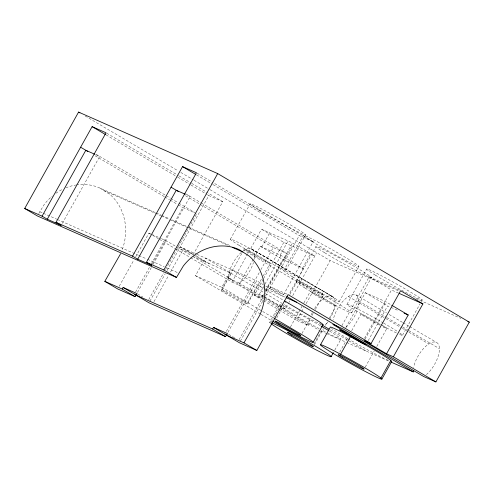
<?xml version="1.0" encoding="UTF-8"?>
<svg xmlns="http://www.w3.org/2000/svg" width="494" height="494" viewBox="0 0 494 494"><rect width="100%" height="100%" fill="white"/><g stroke="black" fill="none" stroke-linecap="round" stroke-linejoin="round"><path stroke-width="0.37" stroke-dasharray="2.47 1.85" d="M62.312 223.374L99.726 156.437L95.552 154.591M119.208 286.273L133.874 260.029M135.757 256.67L148.916 233.119L160.741 238.349M135.56 292.127L149.812 266.624M151.312 263.938L182.823 207.56L196.038 213.402M152.374 264.018L190.159 196.414L185.985 194.568M137.486 292.38L151.337 267.6M153.208 264.247L166.305 240.806L176.037 246.549M148.719 299.617L163.724 272.774M165.601 269.415L196.736 213.711M222.757 201.713L208.845 195.562L179.279 248.463L193.191 254.614L222.757 201.713L208.165 193.098M149.898 301.21L165.249 273.75M167.12 270.397L180.224 246.957L196.266 254.052M153.992 301.649L168.658 275.405M170.535 272.046L183.7 248.494L193.426 254.237M260.381 314.011L195.488 275.701L205.343 258.066L264.951 293.257M230.334 239.25L250.044 203.979M195.488 275.701L221.763 287.317L231.618 269.681L264.821 289.28M221.621 289.632L242.857 251.625M243.233 250.958L244.351 248.957M221.423 291.009L231.278 273.38L193.636 256.738M190.764 257.794L231.945 282.074L261.487 229.222L292.51 242.937L314.82 256.102L283.791 242.387L261.487 229.222M231.945 282.074L238.763 285.087L260.418 246.339L281.012 255.441L303.316 268.613L289.113 294.029M261.808 246.957L269.693 232.847M226.363 331.431L259.375 272.367M260.875 269.687L273.25 247.537L287.168 253.688L265.408 292.615M227.919 332.357L256.738 280.783L263.222 284.612M247.698 302.631L257.559 284.995L285.464 297.332M247.506 304.008L261.666 278.672M263.16 276.004L270.237 263.333M262.752 300.278L254.249 295.245L263.228 279.19M263.598 278.517L283.791 242.387M280.172 255.077L288.058 240.967M319.161 328.627A35.228 1.661 29.2 0 1 289.212 311.504L259.325 294.239L264.562 284.877M264.932 284.204L281.012 255.441M254.249 295.245L261.067 298.259L263.685 293.584M265.55 290.244L282.729 259.511L303.316 268.613M263.691 294.498L262.944 295.838L259.325 294.239M265.562 291.151L292.51 242.937M239.152 339.594L263.537 295.968M284.118 260.128L292.003 246.018M313.19 241.69L299.278 235.539L269.712 288.44L283.624 294.591L313.19 241.69L213.711 182.959M240.331 341.187L263.166 300.333M265.414 296.314L270.65 286.934L287.347 294.319M283.655 270.731L303.365 235.465M285.896 270.107L305.607 234.835M279.524 304.786L280.364 305.57L270.508 323.2L269.668 322.415L279.524 304.786A35.228 1.661 29.2 0 1 320.52 325.774M302.482 268.242L310.368 254.138M296.19 281.92L315.901 246.654M276.807 317.778L286.119 301.112M289.848 294.443L297.672 280.438M299.203 280.888L300.025 279.419M264.259 296.616L285.254 309.009L288.62 302.983M288.996 302.309L289.743 300.969M292.738 295.616L316.463 253.163M290.453 326.972L302.007 306.299M303.872 302.964L310.207 291.633M279.104 309.954L296.764 320.408L301.272 312.35M301.643 311.677L303.896 307.645M306.15 303.619L330.171 260.628L399.035 291.071M322.026 294.368L322.848 292.899M301.945 333.487L310.516 318.155M312.01 315.487L313.128 313.486M315.363 309.485L323.564 294.819M314.079 343.713L321.742 329.998L326.485 332.505M314.48 344.682L323.428 328.677M325.287 325.342L327.151 322.008M329.387 318.013L336.093 306.008M339.217 301.587L358.928 266.315M346.955 304.366L366.665 269.094M341.86 325.713L369.179 276.825L400.615 290.725M351.753 312.776L371.463 277.511M345.88 327.497L365.319 292.714L385.913 301.815L391.816 305.304M334.821 350.036L341.027 338.933M339.73 352.08L348.301 336.741M351.654 330.739L360.972 314.073M364.541 338.211L391.483 289.997L398.473 293.084M364.98 339.279L385.913 301.815M368.191 340.669L387.629 305.885L390.371 307.101M365.245 367.122L374.186 351.117M376.799 346.455L386.858 328.448M402.517 335.216L419.999 303.94M421.481 301.278L422.228 299.951M38.773 213.532L44.201 204.491A51.24 45.726 -66.2 0 1 52.327 196.025M241.338 252.397A20.563 9.225 -59.4 0 0 228.419 278.153L239.003 282.945L241.764 280.925A20.563 9.225 -59.4 0 0 253.471 262.505M296.764 320.408L308.83 325.626A20.563 9.225 -59.4 0 1 310.251 317.623M415.899 298.53L460.871 318.408M391.057 307.404L397.923 310.436M76.397 184.929A51.24 45.726 -66.2 0 1 100.047 188.115L155.554 212.655M156.258 212.963L161.174 215.143M161.878 215.452L168.905 218.558M171.714 219.799L187.177 226.635M187.881 226.944L230.741 245.895M103.746 190.499L160.661 215.662M161.359 215.971L169.09 219.385M169.794 219.7L227.413 245.166M161.439 238.658L166.305 240.806M196.964 254.361L256.738 280.783M320.81 331.036L325.713 333.203M326.411 333.512L346.022 342.181M346.72 342.49L388.759 361.077M39.853 211.728L42.663 212.97M43.367 213.278L56.717 219.182M57.421 219.497L138.227 255.219M138.931 255.528L146.656 258.942M147.36 259.257L164.224 266.711M167.034 267.952L177.574 272.614M329.529 319.451A20.563 9.225 -59.4 0 0 333.222 297.055L250.68 248.451L247.926 248.562L244.098 250.378L324.509 297.851M333.222 297.055L331.091 295.925L328.337 296.036L325.151 297.382L321.742 299.87A20.563 9.225 -59.4 0 0 314.388 308.818M197.131 173.172L213.044 182.564M196.482 174.851L212.395 184.243M213.062 184.639L299.278 235.539M369.179 276.825L391.483 289.997M85.209 116.01L178.149 170.875M180.804 172.443L193.42 179.89M194.08 180.285L209.351 189.301M210.018 189.69L330.171 260.628M106.698 133.189L178.322 175.475M178.989 175.87L190.925 182.916M191.586 183.311L207.505 192.703M106.049 134.868L177.013 176.766M177.673 177.161L190.276 184.595M190.937 184.991L206.856 194.383M207.517 194.778L208.845 195.562M365.319 292.714L387.629 305.885M185.614 193.734L200.786 202.688M201.453 203.083L287.168 253.688M355.915 294.862L386.481 312.912M389.142 314.48L402.431 322.329M403.098 322.718L409.075 326.25M409.742 326.639L436.326 342.336M185.546 195.754L199.502 203.991M200.163 204.386L273.25 247.537M358.91 301.136L386.154 317.216M386.814 317.611L402.104 326.633M402.764 327.028L408.081 330.165M408.748 330.56L439.314 348.603M348.486 296.53L401.653 327.917M402.314 328.306L408.297 331.838M408.958 332.227L428.897 343.997M260.418 246.339L282.729 259.511M95.836 154.14L165.502 195.272M166.169 195.661L170.152 198.02M170.819 198.409L178.13 202.725M178.791 203.114L194.741 212.531M95.114 155.777L164.218 196.575M164.879 196.964L169.528 199.712M170.195 200.107L177.507 204.417M178.167 204.812L182.823 207.56M251.489 248.877L331.9 296.351M270.65 286.934L286.217 296.122M265.821 286.143L282.679 296.097M265.482 289.669L283.309 300.198M319.754 323.663L321.063 324.435M330.245 329.856L366.326 351.16M265.611 293.646L282.117 303.39M196.019 255.769L209.635 263.808M180.224 246.957L193.191 254.614M193.839 254.997L206.159 262.271M239.003 282.945L264.92 298.246M265.581 298.642L280.864 307.663M281.531 308.052L319.408 330.418M176.685 246.932L191.598 255.738M192.907 256.51L233.748 280.623M228.419 278.153L263.642 298.944M264.302 299.339L278.925 307.972M279.592 308.361L308.83 325.626M238.763 285.087L261.067 298.259M148.916 233.119L158.883 238.991M159.543 239.386L174.82 248.396M175.487 248.785L190.097 257.405M221.763 287.317L273.448 317.833M261.042 314.4L272.262 321.026M228.703 334.321L235.626 338.409M137.641 293.967L142.68 296.943M263.407 300.667L278.449 309.571M285.254 309.009L280.82 305.996M100.047 188.115L110.106 194.593A51.24 45.726 -66.2 0 1 121.765 250.977M55.884 193.29A51.24 45.726 -66.2 0 1 62.405 189.393M65.788 187.862A51.24 45.726 -66.2 0 1 75.687 185.04M269.668 322.415A35.228 1.661 29.2 0 1 270.471 322.366M381.195 324.657A14.832 0.698 29.2 0 1 381.436 326.108M379.553 325.12A14.832 0.698 29.2 0 1 360.966 314.03A14.832 0.698 29.2 0 1 380.034 323.965M327.849 321.995A20.563 9.225 -59.4 0 1 325.565 324.941M311.269 314.913A20.563 9.225 -59.4 0 1 312.523 312.171M252.811 249.581A20.563 9.225 -59.4 0 1 254.287 259.257M329.517 331.097A35.228 1.661 29.2 0 1 327.825 333.197M388.148 360.305A35.228 1.661 29.2 0 1 348.295 338.927M347.683 338.569A35.228 1.661 29.2 0 1 331.585 328.436M321.847 324.515A31.832 1.501 29.2 0 1 283.896 304.434M345.954 327.195A20.563 9.225 -59.4 0 0 358.984 302.766L358.817 299.142A20.563 9.225 -59.4 0 0 350.326 295.387L346.979 297.462A20.563 9.225 -59.4 0 0 333.197 319.995M426.359 374.662A20.563 9.225 -59.4 0 0 439.388 350.24L439.222 346.615A20.563 9.225 -59.4 0 0 430.737 342.861L427.39 344.936A20.563 9.225 -59.4 0 0 413.608 367.468M399.757 332.987A31.832 1.501 29.2 0 1 399.226 334.253M396.355 332.919A31.832 1.501 29.2 0 1 380.855 324.873M380.207 324.521A31.832 1.501 29.2 0 1 346.979 304.236A31.832 1.501 29.2 0 1 382.992 322.755M383.622 323.119A31.832 1.501 29.2 0 1 398.362 332.054M375.415 275.17A31.832 1.501 29.2 0 0 421.506 299.994A31.832 1.501 29.2 0 0 386.419 278.406A31.832 1.501 29.2 0 0 375.415 275.17M324.657 252.73A31.832 1.501 29.2 0 0 370.741 277.554A31.832 1.501 29.2 0 0 335.654 255.96A31.832 1.501 29.2 0 0 324.657 252.73M312.122 241.535A31.832 1.501 29.2 0 0 358.212 266.359A31.832 1.501 29.2 0 0 323.119 244.771A31.832 1.501 29.2 0 0 312.122 241.535M258.794 210.055A31.832 1.501 29.2 0 0 304.884 234.878A31.832 1.501 29.2 0 0 269.798 213.291A31.832 1.501 29.2 0 0 258.794 210.055M314.283 294.461A14.832 0.698 29.2 0 0 335.759 306.027A14.832 0.698 29.2 0 0 319.408 295.968A14.832 0.698 29.2 0 0 314.283 294.461M225.696 292.46A14.832 0.698 29.2 0 0 247.173 304.026A14.832 0.698 29.2 0 0 230.822 293.967A14.832 0.698 29.2 0 0 225.696 292.46M248.426 251.792A14.832 0.698 29.2 0 0 269.903 263.358A14.832 0.698 29.2 0 0 253.552 253.299A14.832 0.698 29.2 0 0 248.426 251.792M301.748 283.272A14.832 0.698 29.2 0 0 323.224 294.838A14.832 0.698 29.2 0 0 306.873 284.779A14.832 0.698 29.2 0 0 301.748 283.272M292.411 276.807A31.832 1.501 29.2 0 0 338.495 301.63A31.832 1.501 29.2 0 0 303.409 280.042A31.832 1.501 29.2 0 0 292.411 276.807M304.94 287.996A31.832 1.501 29.2 0 0 351.03 312.819A31.832 1.501 29.2 0 0 315.944 291.232A31.832 1.501 29.2 0 0 304.94 287.996M239.084 245.327A31.832 1.501 29.2 0 0 285.174 270.15A31.832 1.501 29.2 0 0 250.088 248.562A31.832 1.501 29.2 0 0 239.084 245.327"/><path stroke-width="0.74" d="M120.616 253.706L104.814 281.352L122.209 289.039L123.099 287.446L137.011 293.597L136.122 295.19L212.642 329.016L213.532 327.423L227.444 333.574L226.555 335.167L243.943 342.855L259.745 315.215A51.24 45.726 -66.2 0 0 249.229 256.102L239.17 249.618A51.24 45.726 -66.2 0 0 183.33 265.994L176.457 277.443L37.328 215.934L24.7 208.48L78.571 112.089L217.7 173.592L469.3 322.137L435.893 381.911L423.71 376.527L343.299 329.053L332.882 324.447L413.293 371.92L413.219 370.29M42.089 216.168L92.119 126.649L106.037 132.8L56.001 222.319L61.194 225.381L47.276 219.231L42.089 216.168L24.7 208.48M47.276 219.231L85.814 150.287L94.854 154.282M132.522 256.145L182.552 166.626L196.464 172.777L146.434 262.295L151.621 265.358L137.709 259.208L132.522 256.145L56.001 222.319M137.709 259.208L176.241 190.264L185.287 194.259M104.814 281.352L117.708 288.965L135.097 296.653L135.986 295.06L123.099 287.446M146.434 262.295L163.829 269.983L217.7 173.592M136.122 295.19L149.009 302.803L225.53 336.63L226.419 335.037L213.532 327.423M226.555 335.167L239.442 342.78L256.837 350.468L288.045 294.622L371.043 343.626L400.615 290.725L422.92 303.896L393.354 356.798L386.536 353.784L364.226 340.613L371.043 343.626M313.184 342.262L323.039 324.626M320.433 344.855L330.288 327.226A35.228 1.661 29.2 0 1 344.831 333.654L368.067 346.368A35.228 1.661 29.2 0 1 390.488 360.163L391.785 361.373L381.93 379.009A35.228 1.661 29.2 0 1 336.642 355.507A35.228 1.661 29.2 0 1 334.975 351.29L342.293 355.161A35.228 1.661 29.2 0 1 380.633 377.799L381.93 379.009M331.165 356.569L333.357 352.648M340.588 354.26L350.444 336.624M386.536 353.784L408.217 314.987L391.816 305.304M380.936 378.077L390.791 360.447M467.892 321.514L469.3 322.137M399.171 293.393L422.92 303.896M404.098 313.165L408.217 314.987M232.328 247.346L242.869 252.002M286.156 297.635L296.591 302.248M390.859 362.003L413.293 371.92M134.43 294.14L137.215 295.369M224.863 334.117L227.648 335.346M182.552 166.626L195.815 174.456M78.571 112.089L79.898 112.873M92.119 126.649L105.383 134.479M171.054 187.201L178.235 191.437M80.621 147.224L87.802 151.46M393.354 356.798L435.893 381.911M286.866 296.505L338.094 326.75M284.624 300.976L308.398 315.011A31.832 1.501 29.2 0 1 322.316 324.669M322.378 325.213L328.936 329.084M274.108 318.222L298.543 332.641A31.832 1.501 29.2 0 1 310.047 341.366A31.832 1.501 29.2 0 1 272.849 321.372M163.829 269.983L176.457 277.443M243.943 342.855L256.837 350.468M212.642 329.016L225.53 336.63M122.209 289.039L135.097 296.653M271.644 322.786A35.228 1.661 29.2 0 1 319.97 348.918A35.228 1.661 29.2 0 1 316.629 350.141L309.306 346.263A35.228 1.661 29.2 0 1 270.965 323.632M321.156 326.145A35.228 1.661 29.2 0 1 328.881 330.714M343.639 331.511L339.613 329.733L361.917 342.904L365.943 344.682L343.639 331.511M291.553 335.136A14.832 0.698 29.2 0 0 313.029 346.702A14.832 0.698 29.2 0 0 296.678 336.642A14.832 0.698 29.2 0 0 291.553 335.136M342.317 357.576A14.832 0.698 29.2 0 0 363.788 369.142A14.832 0.698 29.2 0 0 347.443 359.082A14.832 0.698 29.2 0 0 342.317 357.576M279.017 323.941A14.832 0.698 29.2 0 0 300.494 335.512A14.832 0.698 29.2 0 0 284.143 325.453A14.832 0.698 29.2 0 0 279.017 323.941"/></g></svg>
